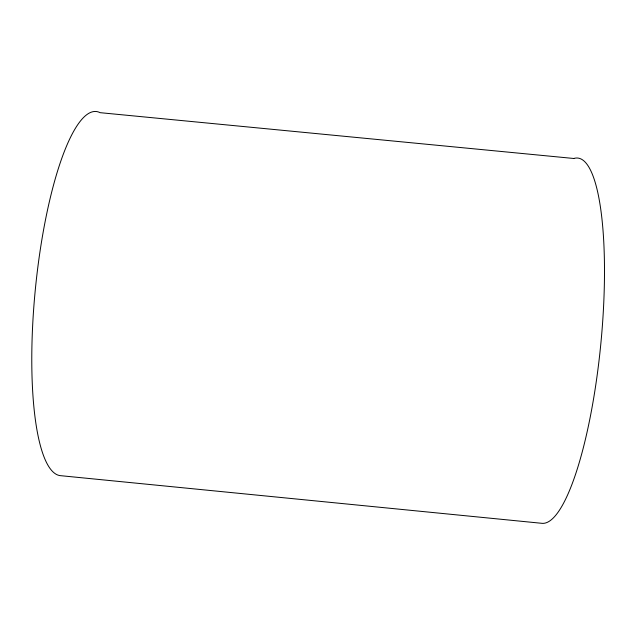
<?xml version="1.0" encoding="UTF-8"?>
<svg xmlns="http://www.w3.org/2000/svg" width="636" height="636" viewBox="0 0 636 636"><rect width="100%" height="100%" fill="white"/><g stroke="black" fill="none" stroke-linecap="round" stroke-linejoin="round"><path stroke-width="0.95" d="M573.815 158.483L100.075 112.667A182.953 43.216 -84.4 0 0 36.252 280.563A182.953 43.216 -84.4 0 0 60.356 475.649L542.111 523.333A183.502 41.102 -84.4 0 0 601.561 335.84A183.502 41.102 -84.4 0 0 573.815 158.483"/></g></svg>
